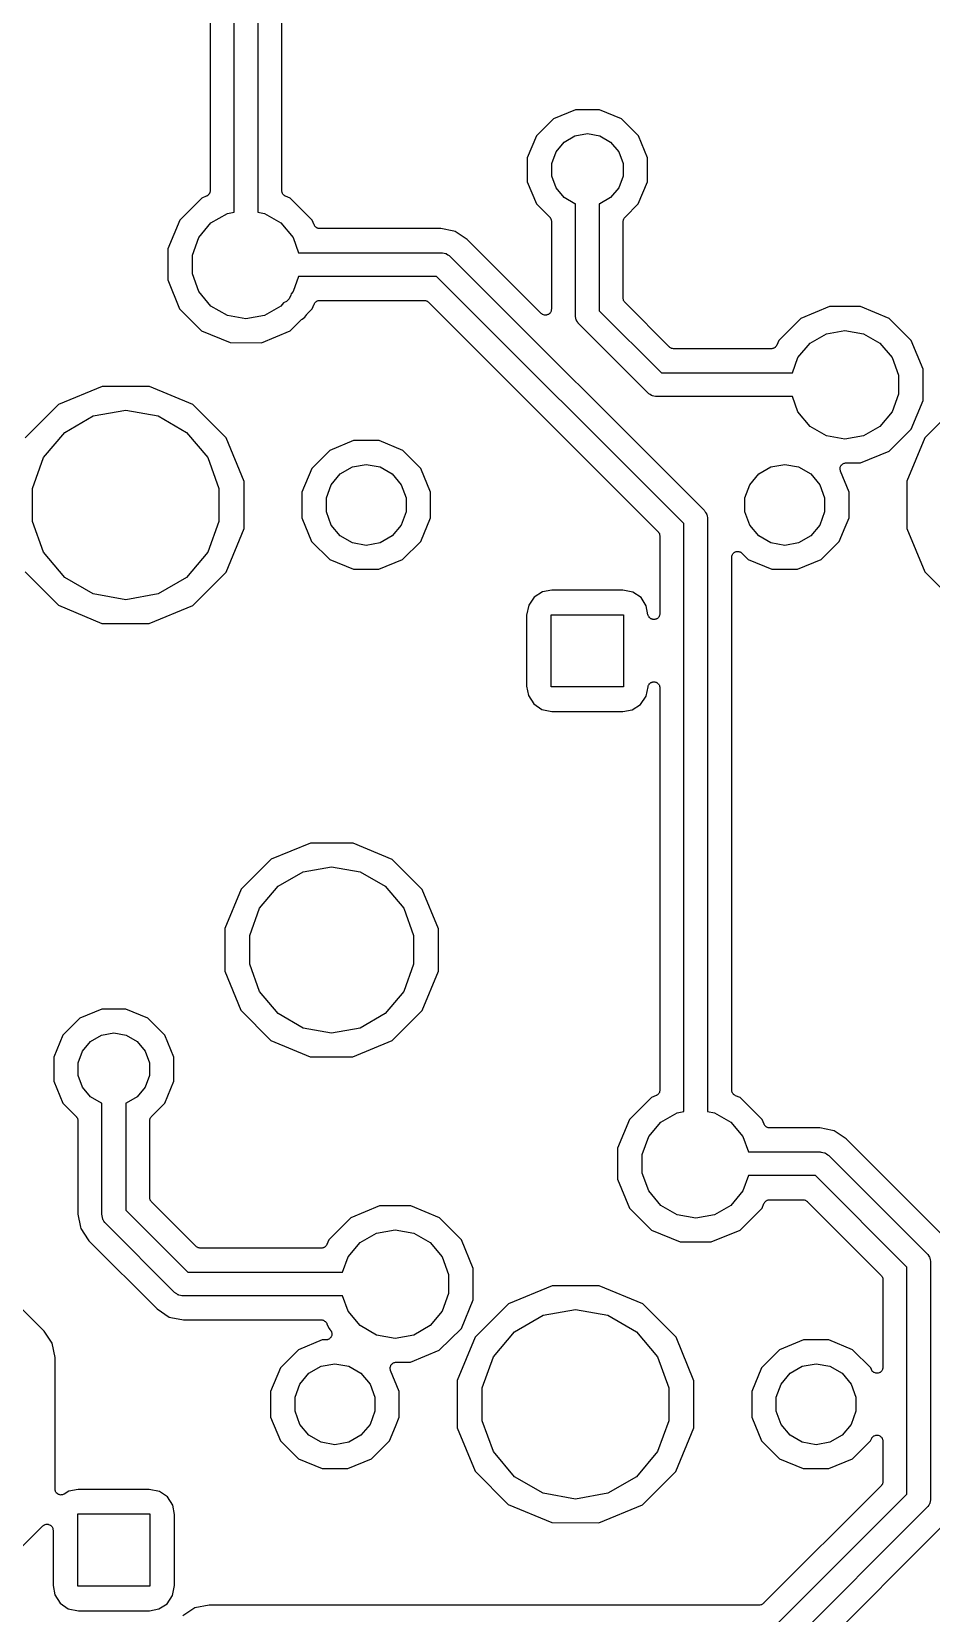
# Model space of a CAD drawing. Extents: x 30 to 169, y -146 to -30.
# Drawn here: x 109.26 to 128.26, y -121.42 to -88 of the extents above; entities that cross this region are included whole.
import ezdxf

# ---------------------------------------------------------------- set-up
doc = ezdxf.new("R2010")
doc.units = 0
doc.header["$MEASUREMENT"] = 0
doc.layers.add('BLACK', color=7, linetype='CONTINUOUS')

msp = doc.modelspace()

# ---------------------------------------------------------------- linework, layer by layer
at = {"layer": 'Black'}
for p, q in [((114.04, -78.79), (114.04, -91.8167)), ((113.54, -91.8167), (113.54, -78.8936)), ((113.032, -79.6837), (113.032, -91.3619)), ((114.548, -91.3623), (114.548, -83.1397)), ((120.282, -89.8427), (119.924, -90.1997)), ((120.748, -89.6498), (120.282, -89.8427)), ((121.254, -89.6502), (120.748, -89.6498)), ((121.72, -89.844), (121.254, -89.6502)), ((122.077, -90.2015), (121.72, -89.844)), ((119.924, -90.1997), (119.73, -90.6663)), ((120.508, -90.334), (120.738, -90.2012)), ((120.738, -90.2012), (121, -90.1551)), ((121, -90.1551), (121.262, -90.2012)), ((121.262, -90.2012), (121.492, -90.334)), ((122.27, -90.6685), (122.077, -90.2015)), ((120.247, -90.7872), (120.338, -90.5375)), ((120.338, -90.5375), (120.508, -90.334)), ((121.492, -90.334), (121.662, -90.5375)), ((121.662, -90.5375), (121.753, -90.7872)), ((119.73, -90.6663), (119.73, -91.1715)), ((120.247, -91.0528), (120.247, -90.7872)), ((121.753, -90.7872), (121.753, -91.0528)), ((122.27, -91.1737), (122.27, -90.6685)), ((119.73, -91.1715), (119.923, -91.6385)), ((120.338, -91.3025), (120.247, -91.0528)), ((121.753, -91.0528), (121.662, -91.3025)), ((122.076, -91.6403), (122.27, -91.1737)), ((112.856, -91.5195), (112.391, -91.9836)), ((112.953, -91.4793), (112.856, -91.5195)), ((112.961, -91.4747), (112.953, -91.4793)), ((112.968, -91.4719), (112.961, -91.4747)), ((112.979, -91.463), (112.968, -91.4719)), ((112.991, -91.4556), (112.979, -91.463)), ((112.996, -91.4489), (112.991, -91.4556)), ((113.002, -91.4435), (112.996, -91.4489)), ((113.009, -91.4316), (113.002, -91.4435)), ((113.018, -91.4206), (113.009, -91.4316)), ((113.02, -91.4126), (113.018, -91.4206)), ((113.024, -91.4053), (113.02, -91.4126)), ((113.027, -91.3917), (113.024, -91.4053)), ((113.031, -91.3786), (113.027, -91.3917)), ((113.032, -91.3619), (113.031, -91.3702)), ((113.031, -91.3702), (113.031, -91.3786)), ((114.549, -91.3705), (114.548, -91.3623)), ((114.549, -91.3788), (114.549, -91.3705)), ((114.553, -91.392), (114.549, -91.3788)), ((114.556, -91.4057), (114.553, -91.392)), ((114.56, -91.4129), (114.556, -91.4057)), ((114.562, -91.4208), (114.56, -91.4129)), ((114.571, -91.4319), (114.562, -91.4208)), ((114.578, -91.4439), (114.571, -91.4319)), ((114.584, -91.4493), (114.578, -91.4439)), ((114.589, -91.4559), (114.584, -91.4493)), ((114.601, -91.4633), (114.589, -91.4559)), ((114.611, -91.4723), (114.601, -91.4633)), ((114.619, -91.4751), (114.611, -91.4723)), ((114.626, -91.4796), (114.619, -91.4751)), ((114.726, -91.5212), (114.626, -91.4796)), ((115.19, -91.986), (114.726, -91.5212)), ((120.508, -91.506), (120.338, -91.3025)), ((120.738, -91.6388), (120.508, -91.506)), ((121.492, -91.506), (121.262, -91.6388)), ((121.662, -91.3025), (121.492, -91.506)), ((113.052, -92.0411), (113.398, -91.8418)), ((113.398, -91.8418), (113.54, -91.8167)), ((114.04, -91.8167), (114.182, -91.8418)), ((114.182, -91.8418), (114.528, -92.0411)), ((119.923, -91.6385), (120.205, -91.9211)), ((120.75, -91.6408), (120.738, -91.6388)), ((120.75, -94), (120.75, -91.6408)), ((121.262, -91.6388), (121.25, -91.6408)), ((121.25, -91.6408), (121.25, -93.8964)), ((121.795, -91.9206), (122.076, -91.6403)), ((112.391, -91.9836), (112.139, -92.5902)), ((112.796, -92.3463), (113.052, -92.0411)), ((114.528, -92.0411), (114.784, -92.3463)), ((115.231, -92.0835), (115.19, -91.986)), ((115.235, -92.0906), (115.231, -92.0835)), ((115.238, -92.0985), (115.235, -92.0906)), ((115.247, -92.1091), (115.238, -92.0985)), ((115.254, -92.1207), (115.247, -92.1091)), ((115.261, -92.1258), (115.254, -92.1207)), ((115.266, -92.1323), (115.261, -92.1258)), ((115.278, -92.1392), (115.266, -92.1323)), ((115.289, -92.1476), (115.278, -92.1392)), ((115.297, -92.1501), (115.289, -92.1476)), ((115.305, -92.1543), (115.297, -92.1501)), ((115.318, -92.1567), (115.305, -92.1543)), ((115.331, -92.1609), (115.318, -92.1567)), ((115.34, -92.1605), (115.331, -92.1609)), ((115.348, -92.162), (115.34, -92.1605)), ((117.907, -92.162), (115.348, -92.162)), ((118.178, -92.2157), (117.907, -92.162)), ((118.209, -92.222), (118.178, -92.2157)), ((118.178, -92.2157), (118.178, -92.2157)), ((118.465, -92.3929), (118.209, -92.222)), ((120.205, -91.9211), (120.208, -91.9256)), ((120.208, -91.9256), (120.212, -91.9292)), ((120.212, -91.9292), (120.221, -91.9436)), ((120.221, -91.9436), (120.23, -91.9573)), ((120.23, -91.9573), (120.232, -91.9626)), ((120.232, -91.9626), (120.234, -91.9674)), ((120.234, -91.9674), (120.237, -91.9838)), ((120.237, -91.9838), (120.242, -91.9999)), ((120.242, -91.9999), (120.241, -92.0054)), ((120.241, -92.0054), (120.242, -92.0108)), ((120.242, -92.0108), (120.242, -93.8634)), ((121.758, -91.9993), (121.763, -91.9833)), ((121.759, -92.0049), (121.758, -91.9993)), ((121.758, -92.0105), (121.759, -92.0049)), ((121.758, -93.6334), (121.758, -92.0105)), ((121.763, -91.9833), (121.766, -91.967)), ((121.766, -91.967), (121.768, -91.9622)), ((121.768, -91.9622), (121.77, -91.9567)), ((121.77, -91.9567), (121.779, -91.9432)), ((121.779, -91.9432), (121.788, -91.9288)), ((121.788, -91.9288), (121.792, -91.9252)), ((121.792, -91.9252), (121.795, -91.9206)), ((112.66, -92.7208), (112.796, -92.3463)), ((114.784, -92.3463), (114.901, -92.67)), ((120.025, -93.9532), (118.465, -92.3929)), ((112.139, -92.5902), (112.139, -93.247)), ((112.66, -93.1192), (112.66, -92.7208)), ((114.901, -92.67), (117.92, -92.67)), ((117.92, -92.67), (117.931, -92.6719)), ((117.931, -92.6719), (117.942, -92.671)), ((117.942, -92.671), (117.973, -92.6794)), ((117.973, -92.6794), (118.006, -92.6851)), ((118.006, -92.6851), (118.015, -92.6906)), ((118.015, -92.6906), (118.026, -92.6934)), ((118.026, -92.6934), (118.052, -92.7122)), ((118.052, -92.7122), (118.081, -92.7285)), ((118.081, -92.7285), (118.088, -92.7369)), ((118.088, -92.7369), (118.097, -92.7432)), ((118.097, -92.7432), (123.467, -98.1132)), ((112.796, -93.4937), (112.66, -93.1192)), ((114.901, -93.17), (114.784, -93.4937)), ((117.816, -93.17), (114.901, -93.17)), ((123.04, -98.3936), (117.816, -93.17)), ((112.139, -93.247), (112.39, -93.854)), ((113.052, -93.7989), (112.796, -93.4937)), ((114.741, -93.5647), (114.705, -93.6434)), ((114.744, -93.5415), (114.741, -93.5647)), ((114.784, -93.4937), (114.744, -93.5415)), ((112.39, -93.854), (112.854, -94.3188)), ((113.398, -93.9982), (113.052, -93.7989)), ((114.528, -93.7989), (114.182, -93.9982)), ((114.583, -93.733), (114.528, -93.7989)), ((114.643, -93.7048), (114.583, -93.733)), ((114.705, -93.6434), (114.643, -93.7048)), ((115.09, -93.9549), (115.189, -93.8564)), ((115.189, -93.8564), (115.23, -93.7563)), ((115.23, -93.7563), (115.235, -93.7493)), ((115.235, -93.7493), (115.238, -93.7415)), ((115.238, -93.7415), (115.247, -93.7308)), ((115.247, -93.7308), (115.254, -93.7191)), ((115.254, -93.7191), (115.261, -93.7141)), ((115.261, -93.7141), (115.266, -93.7077)), ((115.266, -93.7077), (115.278, -93.7008)), ((115.278, -93.7008), (115.289, -93.6923)), ((115.289, -93.6923), (115.297, -93.6898)), ((115.297, -93.6898), (115.304, -93.6857)), ((115.304, -93.6857), (115.318, -93.6832)), ((115.318, -93.6832), (115.331, -93.6791)), ((115.331, -93.6791), (115.34, -93.6794)), ((115.34, -93.6794), (115.348, -93.678)), ((115.348, -93.678), (117.553, -93.678)), ((117.553, -93.678), (117.559, -93.679)), ((117.559, -93.679), (117.564, -93.6785)), ((117.564, -93.6785), (117.581, -93.6828)), ((117.581, -93.6828), (117.597, -93.6857)), ((117.597, -93.6857), (117.602, -93.6885)), ((117.602, -93.6885), (117.607, -93.6899)), ((117.607, -93.6899), (117.621, -93.6994)), ((117.621, -93.6994), (117.635, -93.7077)), ((117.635, -93.7077), (117.639, -93.712)), ((117.639, -93.712), (117.643, -93.7152)), ((117.643, -93.7152), (122.495, -98.5668)), ((120.235, -93.9014), (120.234, -93.9069)), ((120.238, -93.8963), (120.235, -93.9014)), ((120.239, -93.8798), (120.238, -93.8963)), ((120.242, -93.8634), (120.239, -93.8798)), ((121.25, -93.8964), (122.564, -95.21)), ((121.759, -93.6389), (121.758, -93.6334)), ((121.758, -93.6445), (121.759, -93.6389)), ((121.763, -93.6605), (121.758, -93.6445)), ((121.766, -93.6769), (121.763, -93.6605)), ((121.768, -93.6817), (121.766, -93.6769)), ((121.77, -93.6871), (121.768, -93.6817)), ((121.779, -93.7007), (121.77, -93.6871)), ((121.788, -93.7151), (121.779, -93.7007)), ((121.792, -93.7186), (121.788, -93.7151)), ((121.795, -93.7232), (121.792, -93.7186)), ((122.737, -94.6648), (121.795, -93.7232)), ((126.113, -93.8087), (125.506, -94.0595)), ((126.77, -93.8093), (126.113, -93.8087)), ((127.376, -94.0612), (126.77, -93.8093)), ((113.79, -94.0674), (113.398, -93.9982)), ((114.182, -93.9982), (113.79, -94.0674)), ((114.724, -94.3205), (114.954, -94.0905)), ((114.954, -94.0905), (114.965, -94.0834)), ((114.965, -94.0834), (114.974, -94.0748)), ((114.974, -94.0748), (115.034, -94.0342)), ((115.034, -94.0342), (115.074, -93.9742)), ((115.074, -93.9742), (115.083, -93.9652)), ((115.083, -93.9652), (115.09, -93.9549)), ((120.039, -93.9627), (120.025, -93.9532)), ((120.051, -93.9734), (120.039, -93.9627)), ((120.057, -93.9753), (120.051, -93.9734)), ((120.061, -93.9785), (120.057, -93.9753)), ((120.077, -93.9828), (120.061, -93.9785)), ((120.093, -93.9885), (120.077, -93.9828)), ((120.099, -93.9885), (120.093, -93.9885)), ((120.104, -93.9899), (120.099, -93.9885)), ((120.12, -93.9885), (120.104, -93.9899)), ((120.137, -93.9885), (120.12, -93.9885)), ((120.142, -93.9866), (120.137, -93.9885)), ((120.148, -93.9861), (120.142, -93.9866)), ((120.163, -93.9791), (120.148, -93.9861)), ((120.178, -93.9734), (120.163, -93.9791)), ((120.183, -93.9698), (120.178, -93.9734)), ((120.188, -93.9675), (120.183, -93.9698)), ((120.2, -93.9557), (120.188, -93.9675)), ((120.212, -93.9451), (120.2, -93.9557)), ((120.215, -93.9402), (120.212, -93.9451)), ((120.219, -93.9363), (120.215, -93.9402)), ((120.226, -93.9212), (120.219, -93.9363)), ((120.234, -93.9069), (120.226, -93.9212)), ((120.752, -94.0108), (120.75, -94)), ((120.751, -94.0218), (120.752, -94.0108)), ((120.759, -94.0533), (120.751, -94.0218)), ((120.765, -94.0855), (120.759, -94.0533)), ((120.771, -94.095), (120.765, -94.0855)), ((120.773, -94.1057), (120.771, -94.095)), ((120.792, -94.1324), (120.773, -94.1057)), ((120.808, -94.1607), (120.792, -94.1324)), ((120.817, -94.1678), (120.808, -94.1607)), ((120.823, -94.1768), (120.817, -94.1678)), ((122.283, -95.6368), (120.823, -94.1768)), ((125.506, -94.0595), (125.041, -94.5236)), ((127.84, -94.526), (127.376, -94.0612)), ((112.854, -94.3188), (113.46, -94.5707)), ((113.46, -94.5707), (114.117, -94.5713)), ((114.117, -94.5713), (114.724, -94.3205)), ((125.041, -94.5236), (125, -94.6237)), ((125.702, -94.5811), (126.048, -94.3818)), ((126.048, -94.3818), (126.44, -94.3126)), ((126.44, -94.3126), (126.832, -94.3818)), ((126.832, -94.3818), (127.178, -94.5811)), ((128.091, -95.133), (127.84, -94.526)), ((122.741, -94.668), (122.737, -94.6648)), ((122.745, -94.6723), (122.741, -94.668)), ((122.759, -94.6806), (122.745, -94.6723)), ((122.773, -94.6901), (122.759, -94.6806)), ((122.778, -94.6915), (122.773, -94.6901)), ((122.783, -94.6943), (122.778, -94.6915)), ((122.799, -94.6972), (122.783, -94.6943)), ((122.816, -94.7015), (122.799, -94.6972)), ((122.821, -94.701), (122.816, -94.7015)), ((122.827, -94.702), (122.821, -94.701)), ((124.882, -94.702), (122.827, -94.702)), ((124.89, -94.7006), (124.882, -94.702)), ((124.899, -94.7009), (124.89, -94.7006)), ((124.912, -94.6968), (124.899, -94.7009)), ((124.926, -94.6943), (124.912, -94.6968)), ((124.933, -94.6902), (124.926, -94.6943)), ((124.941, -94.6877), (124.933, -94.6902)), ((124.952, -94.6792), (124.941, -94.6877)), ((124.964, -94.6723), (124.952, -94.6792)), ((124.969, -94.6659), (124.964, -94.6723)), ((124.976, -94.6609), (124.969, -94.6659)), ((124.983, -94.6492), (124.976, -94.6609)), ((124.992, -94.6385), (124.983, -94.6492)), ((124.995, -94.6307), (124.992, -94.6385)), ((125, -94.6237), (124.995, -94.6307)), ((125.329, -95.21), (125.446, -94.8863)), ((125.446, -94.8863), (125.702, -94.5811)), ((127.178, -94.5811), (127.434, -94.8863)), ((127.434, -94.8863), (127.57, -95.2608)), ((122.564, -95.21), (125.329, -95.21)), ((128.091, -95.7898), (128.091, -95.133)), ((110.755, -95.4977), (109.835, -95.8778)), ((111.75, -95.4985), (110.755, -95.4977)), ((112.669, -95.8802), (111.75, -95.4985)), ((127.57, -95.2608), (127.57, -95.6592)), ((109.835, -95.8778), (109.13, -96.5809)), ((113.372, -96.5846), (112.669, -95.8802)), ((122.292, -95.6431), (122.283, -95.6368)), ((122.299, -95.6515), (122.292, -95.6431)), ((122.328, -95.6678), (122.299, -95.6515)), ((122.354, -95.6866), (122.328, -95.6678)), ((122.365, -95.6894), (122.354, -95.6866)), ((122.374, -95.6949), (122.365, -95.6894)), ((122.407, -95.7006), (122.374, -95.6949)), ((122.438, -95.709), (122.407, -95.7006)), ((122.449, -95.7081), (122.438, -95.709)), ((122.46, -95.71), (122.449, -95.7081)), ((125.329, -95.71), (122.46, -95.71)), ((125.446, -96.0337), (125.329, -95.71)), ((127.57, -95.6592), (127.434, -96.0337)), ((127.839, -96.3964), (128.091, -95.7898)), ((128.835, -95.8778), (128.13, -96.5809)), ((109.963, -96.4667), (110.565, -96.1192)), ((110.565, -96.1192), (111.25, -95.9985)), ((111.25, -95.9985), (111.935, -96.1192)), ((111.935, -96.1192), (112.537, -96.4667)), ((125.702, -96.3389), (125.446, -96.0337)), ((127.434, -96.0337), (127.178, -96.3389)), ((109.517, -96.9992), (109.963, -96.4667)), ((112.537, -96.4667), (112.983, -96.9992)), ((126.048, -96.5382), (125.702, -96.3389)), ((126.44, -96.6074), (126.048, -96.5382)), ((126.832, -96.5382), (126.44, -96.6074)), ((127.178, -96.3389), (126.832, -96.5382)), ((127.374, -96.8605), (127.839, -96.3964)), ((113.752, -97.5045), (113.372, -96.5846)), ((115.561, -96.8473), (115.179, -97.2292)), ((116.061, -96.6409), (115.561, -96.8473)), ((116.601, -96.6413), (116.061, -96.6409)), ((117.101, -96.8487), (116.601, -96.6413)), ((117.483, -97.2313), (117.101, -96.8487)), ((126.767, -97.1113), (127.374, -96.8605)), ((128.13, -96.5809), (127.749, -97.5002)), ((109.279, -97.6524), (109.517, -96.9992)), ((112.983, -96.9992), (113.221, -97.6524)), ((115.179, -97.2292), (114.971, -97.7285)), ((115.781, -97.3457), (116.038, -97.1974)), ((116.038, -97.1974), (116.33, -97.1458)), ((116.33, -97.1458), (116.622, -97.1974)), ((116.622, -97.1974), (116.879, -97.3457)), ((117.689, -97.7309), (117.483, -97.2313)), ((124.621, -97.3457), (124.878, -97.1974)), ((124.878, -97.1974), (125.17, -97.1458)), ((125.17, -97.1458), (125.462, -97.1974)), ((125.462, -97.1974), (125.719, -97.3457)), ((126.336, -97.2434), (126.338, -97.2297)), ((126.338, -97.2516), (126.336, -97.2434)), ((126.338, -97.2159), (126.341, -97.208)), ((126.338, -97.2297), (126.338, -97.2159)), ((126.341, -97.208), (126.342, -97.1997)), ((126.342, -97.1997), (126.348, -97.1874)), ((126.348, -97.1874), (126.353, -97.1744)), ((126.353, -97.1744), (126.358, -97.168)), ((126.358, -97.168), (126.362, -97.1606)), ((126.362, -97.1606), (126.372, -97.1513)), ((126.372, -97.1513), (126.381, -97.1407)), ((126.381, -97.1407), (126.389, -97.1365)), ((126.389, -97.1365), (126.395, -97.1308)), ((126.395, -97.1308), (126.408, -97.1256)), ((126.408, -97.1256), (126.42, -97.1186)), ((126.42, -97.1186), (126.428, -97.1172)), ((126.428, -97.1172), (126.436, -97.114)), ((126.436, -97.114), (126.449, -97.1134)), ((126.449, -97.1134), (126.463, -97.111)), ((126.463, -97.111), (126.767, -97.1113)), ((113.752, -98.2942), (113.752, -97.5045)), ((115.489, -97.8517), (115.59, -97.5729)), ((115.59, -97.5729), (115.781, -97.3457)), ((116.879, -97.3457), (117.07, -97.5729)), ((117.07, -97.5729), (117.171, -97.8517)), ((124.329, -97.8517), (124.43, -97.5729)), ((124.43, -97.5729), (124.621, -97.3457)), ((125.719, -97.3457), (125.91, -97.5729)), ((125.91, -97.5729), (126.011, -97.8517)), ((126.338, -97.26), (126.338, -97.2516)), ((126.343, -97.273), (126.338, -97.26)), ((126.346, -97.2865), (126.343, -97.273)), ((126.529, -97.7309), (126.346, -97.2865)), ((127.749, -97.5002), (127.748, -98.4955)), ((109.279, -98.3476), (109.279, -97.6524)), ((113.221, -97.6524), (113.221, -98.3476)), ((114.971, -97.7285), (114.971, -98.2691)), ((115.489, -98.1483), (115.489, -97.8517)), ((117.171, -97.8517), (117.171, -98.1483)), ((117.689, -98.2715), (117.689, -97.7309)), ((124.329, -98.1483), (124.329, -97.8517)), ((126.011, -97.8517), (126.011, -98.1483)), ((126.529, -98.2715), (126.529, -97.7309)), ((115.59, -98.4271), (115.489, -98.1483)), ((117.171, -98.1483), (117.07, -98.4271)), ((123.467, -98.1132), (123.473, -98.1222)), ((123.473, -98.1222), (123.482, -98.1293)), ((123.482, -98.1293), (123.498, -98.1576)), ((123.498, -98.1576), (123.517, -98.1843)), ((123.517, -98.1843), (123.519, -98.195)), ((123.519, -98.195), (123.525, -98.2045)), ((123.525, -98.2045), (123.531, -98.2367)), ((123.531, -98.2367), (123.539, -98.2682)), ((124.43, -98.4271), (124.329, -98.1483)), ((126.011, -98.1483), (125.91, -98.4271)), ((109.517, -99.0008), (109.279, -98.3476)), ((113.221, -98.3476), (112.983, -99.0008)), ((113.37, -99.4191), (113.751, -98.4998)), ((113.751, -98.4998), (113.752, -98.2942)), ((113.752, -98.2942), (113.752, -98.2942)), ((114.971, -98.2691), (115.177, -98.7687)), ((115.781, -98.6543), (115.59, -98.4271)), ((117.07, -98.4271), (116.879, -98.6543)), ((117.481, -98.7708), (117.689, -98.2715)), ((122.495, -98.5668), (122.498, -98.5714)), ((122.498, -98.5714), (122.502, -98.5749)), ((122.502, -98.5749), (122.511, -98.5893)), ((123.04, -110.817), (123.04, -98.3936)), ((123.539, -98.2682), (123.538, -98.2792)), ((123.538, -98.2792), (123.54, -98.29)), ((123.54, -98.29), (123.54, -110.817)), ((124.621, -98.6543), (124.43, -98.4271)), ((125.91, -98.4271), (125.719, -98.6543)), ((126.321, -98.7708), (126.445, -98.4719)), ((126.445, -98.4719), (126.529, -98.2715)), ((127.748, -98.4955), (128.128, -99.4154)), ((115.177, -98.7687), (115.559, -99.1513)), ((116.038, -98.8026), (115.781, -98.6543)), ((116.33, -98.8541), (116.038, -98.8026)), ((116.622, -98.8026), (116.33, -98.8541)), ((116.879, -98.6543), (116.622, -98.8026)), ((117.099, -99.1527), (117.481, -98.7708)), ((122.511, -98.5893), (122.52, -98.6029)), ((122.52, -98.6029), (122.522, -98.6083)), ((122.522, -98.6083), (122.524, -98.6131)), ((122.524, -98.6131), (122.527, -98.6295)), ((122.527, -98.6295), (122.532, -98.6455)), ((122.532, -98.6455), (122.531, -98.6511)), ((122.531, -98.6511), (122.532, -98.6566)), ((122.532, -98.6566), (122.532, -100.294)), ((124.878, -98.8026), (124.621, -98.6543)), ((125.17, -98.8541), (124.878, -98.8026)), ((125.462, -98.8026), (125.17, -98.8541)), ((125.719, -98.6543), (125.462, -98.8026)), ((125.939, -99.1527), (126.321, -98.7708)), ((109.963, -99.5332), (109.517, -99.0008)), ((112.983, -99.0008), (112.537, -99.5332)), ((115.559, -99.1513), (116.059, -99.3587)), ((116.599, -99.3591), (117.099, -99.1527)), ((124.048, -99.1065), (124.051, -99.0901)), ((124.048, -110.197), (124.048, -99.1065)), ((124.051, -99.0901), (124.052, -99.0735)), ((124.052, -99.0735), (124.055, -99.0685)), ((124.055, -99.0685), (124.056, -99.063)), ((124.056, -99.063), (124.064, -99.0486)), ((124.064, -99.0486), (124.071, -99.0335)), ((124.071, -99.0335), (124.075, -99.0296)), ((124.075, -99.0296), (124.078, -99.0248)), ((124.078, -99.0248), (124.09, -99.0141)), ((124.09, -99.0141), (124.102, -99.0024)), ((124.102, -99.0024), (124.107, -99)), ((124.107, -99), (124.111, -98.9965)), ((124.111, -98.9965), (124.127, -98.9908)), ((124.127, -98.9908), (124.142, -98.9838)), ((124.142, -98.9838), (124.148, -98.9833)), ((124.148, -98.9833), (124.153, -98.9814)), ((124.153, -98.9814), (124.17, -98.9814)), ((124.17, -98.9814), (124.186, -98.98)), ((124.186, -98.98), (124.192, -98.9814)), ((124.192, -98.9814), (124.197, -98.9814)), ((124.197, -98.9814), (124.213, -98.9871)), ((124.213, -98.9871), (124.229, -98.9914)), ((124.229, -98.9914), (124.233, -98.9946)), ((124.233, -98.9946), (124.238, -98.9965)), ((124.238, -98.9965), (124.251, -99.0072)), ((124.251, -99.0072), (124.265, -99.0168)), ((124.265, -99.0168), (124.399, -99.1513)), ((124.399, -99.1513), (124.899, -99.3587)), ((125.439, -99.3591), (125.939, -99.1527)), ((109.128, -99.4154), (109.831, -100.12)), ((110.565, -99.8808), (109.963, -99.5332)), ((112.537, -99.5332), (111.935, -99.8808)), ((112.665, -100.122), (113.37, -99.4191)), ((116.059, -99.3587), (116.599, -99.3591)), ((124.899, -99.3587), (125.439, -99.3591)), ((128.128, -99.4154), (128.831, -100.12)), ((111.25, -100.002), (110.565, -99.8808)), ((111.935, -99.8808), (111.25, -100.002)), ((120.051, -99.8351), (119.877, -99.9468)), ((120.25, -99.7976), (120.051, -99.8351)), ((121.749, -99.7976), (120.25, -99.7976)), ((121.963, -99.8409), (121.749, -99.7976)), ((122.133, -99.9569), (121.963, -99.8409)), ((109.831, -100.12), (110.75, -100.501)), ((111.745, -100.502), (112.665, -100.122)), ((119.761, -100.117), (119.718, -100.331)), ((119.877, -99.9468), (119.761, -100.117)), ((122.245, -100.131), (122.133, -99.9569)), ((122.28, -100.318), (122.245, -100.131)), ((110.75, -100.501), (111.745, -100.502)), ((119.718, -100.331), (119.718, -101.83)), ((120.238, -101.842), (120.238, -100.318)), ((120.238, -100.318), (121.762, -100.318)), ((121.762, -100.318), (121.762, -101.842)), ((122.284, -100.328), (122.28, -100.318)), ((122.286, -100.338), (122.284, -100.328)), ((122.292, -100.348), (122.286, -100.338)), ((122.296, -100.359), (122.292, -100.348)), ((122.303, -100.367), (122.296, -100.359)), ((122.308, -100.376), (122.303, -100.367)), ((122.317, -100.384), (122.308, -100.376)), ((122.324, -100.393), (122.317, -100.384)), ((122.334, -100.398), (122.324, -100.393)), ((122.341, -100.404), (122.334, -100.398)), ((122.353, -100.408), (122.341, -100.404)), ((122.363, -100.414), (122.353, -100.408)), ((122.373, -100.416), (122.363, -100.414)), ((122.383, -100.419), (122.373, -100.416)), ((122.395, -100.419), (122.383, -100.419)), ((122.406, -100.421), (122.395, -100.419)), ((122.417, -100.419), (122.406, -100.421)), ((122.427, -100.419), (122.417, -100.419)), ((122.438, -100.415), (122.427, -100.419)), ((122.45, -100.413), (122.438, -100.415)), ((122.459, -100.408), (122.45, -100.413)), ((122.468, -100.404), (122.459, -100.408)), ((122.478, -100.397), (122.468, -100.404)), ((122.488, -100.391), (122.478, -100.397)), ((122.494, -100.383), (122.488, -100.391)), ((122.502, -100.376), (122.494, -100.383)), ((122.508, -100.366), (122.502, -100.376)), ((122.516, -100.357), (122.508, -100.366)), ((122.519, -100.347), (122.516, -100.357)), ((122.524, -100.338), (122.519, -100.347)), ((122.526, -100.326), (122.524, -100.338)), ((122.53, -100.315), (122.526, -100.326)), ((122.532, -100.294), (122.53, -100.305)), ((122.53, -100.305), (122.53, -100.315)), ((119.718, -101.83), (119.755, -102.029)), ((121.762, -101.842), (120.238, -101.842)), ((122.239, -102.043), (122.281, -101.839)), ((122.281, -101.839), (122.284, -101.83)), ((122.284, -101.83), (122.286, -101.82)), ((122.286, -101.82), (122.292, -101.809)), ((122.292, -101.809), (122.297, -101.798)), ((122.297, -101.798), (122.303, -101.791)), ((122.303, -101.791), (122.308, -101.782)), ((122.308, -101.782), (122.317, -101.774)), ((122.317, -101.774), (122.326, -101.765)), ((122.326, -101.765), (122.334, -101.76)), ((122.334, -101.76), (122.341, -101.754)), ((122.341, -101.754), (122.353, -101.75)), ((122.353, -101.75), (122.365, -101.744)), ((122.365, -101.744), (122.374, -101.742)), ((122.374, -101.742), (122.383, -101.739)), ((122.383, -101.739), (122.396, -101.739)), ((122.396, -101.739), (122.408, -101.737)), ((122.408, -101.737), (122.418, -101.739)), ((122.418, -101.739), (122.427, -101.739)), ((122.427, -101.739), (122.439, -101.743)), ((122.439, -101.743), (122.451, -101.746)), ((122.451, -101.746), (122.46, -101.751)), ((122.46, -101.751), (122.468, -101.754)), ((122.468, -101.754), (122.478, -101.762)), ((122.478, -101.762), (122.489, -101.769)), ((122.489, -101.769), (122.495, -101.776)), ((122.495, -101.776), (122.502, -101.782)), ((122.502, -101.782), (122.509, -101.793)), ((122.509, -101.793), (122.517, -101.803)), ((122.517, -101.803), (122.52, -101.812)), ((122.52, -101.812), (122.524, -101.82)), ((122.524, -101.82), (122.527, -101.833)), ((122.527, -101.833), (122.531, -101.845)), ((122.531, -101.845), (122.53, -101.855)), ((122.53, -101.855), (122.532, -101.864)), ((122.532, -101.864), (122.532, -110.362)), ((119.755, -102.029), (119.867, -102.203)), ((119.867, -102.203), (120.037, -102.319)), ((121.949, -102.325), (122.123, -102.213)), ((122.123, -102.213), (122.239, -102.043)), ((120.037, -102.319), (120.251, -102.362)), ((120.251, -102.362), (121.75, -102.362)), ((121.75, -102.362), (121.949, -102.325)), ((115.153, -105.142), (114.323, -105.485)), ((116.051, -105.142), (115.153, -105.142)), ((116.881, -105.487), (116.051, -105.142)), ((114.323, -105.485), (113.687, -106.119)), ((117.515, -106.123), (116.881, -105.487)), ((114.471, -106.054), (114.999, -105.749)), ((114.999, -105.749), (115.6, -105.643)), ((115.6, -105.643), (116.201, -105.749)), ((116.201, -105.749), (116.729, -106.054)), ((113.687, -106.119), (113.342, -106.949)), ((114.079, -106.522), (114.471, -106.054)), ((116.729, -106.054), (117.121, -106.522)), ((117.858, -106.953), (117.515, -106.123)), ((113.87, -107.095), (114.079, -106.522)), ((117.121, -106.522), (117.33, -107.095)), ((113.342, -106.949), (113.342, -107.847)), ((113.87, -107.705), (113.87, -107.095)), ((117.33, -107.095), (117.33, -107.705)), ((117.858, -107.851), (117.858, -106.953)), ((113.342, -107.847), (113.685, -108.677)), ((114.079, -108.278), (113.87, -107.705)), ((117.33, -107.705), (117.121, -108.278)), ((117.513, -108.681), (117.858, -107.851)), ((114.471, -108.746), (114.079, -108.278)), ((117.121, -108.278), (116.729, -108.746)), ((110.282, -108.843), (109.924, -109.2)), ((110.748, -108.65), (110.282, -108.843)), ((111.254, -108.65), (110.748, -108.65)), ((111.72, -108.844), (111.254, -108.65)), ((112.077, -109.202), (111.72, -108.844)), ((113.685, -108.677), (114.319, -109.313)), ((114.999, -109.051), (114.471, -108.746)), ((116.729, -108.746), (116.201, -109.051)), ((116.877, -109.315), (117.513, -108.681)), ((109.924, -109.2), (109.73, -109.666)), ((110.508, -109.334), (110.738, -109.201)), ((110.738, -109.201), (111, -109.155)), ((111, -109.155), (111.262, -109.201)), ((111.262, -109.201), (111.492, -109.334)), ((112.27, -109.668), (112.077, -109.202)), ((115.6, -109.157), (114.999, -109.051)), ((116.201, -109.051), (115.6, -109.157)), ((110.247, -109.787), (110.338, -109.538)), ((110.338, -109.538), (110.508, -109.334)), ((111.492, -109.334), (111.662, -109.538)), ((111.662, -109.538), (111.753, -109.787)), ((114.319, -109.313), (115.149, -109.658)), ((116.047, -109.658), (116.877, -109.315)), ((109.73, -109.666), (109.73, -110.172)), ((110.247, -110.053), (110.247, -109.787)), ((111.753, -109.787), (111.753, -110.053)), ((112.27, -110.174), (112.27, -109.668)), ((115.149, -109.658), (116.047, -109.658)), ((109.73, -110.172), (109.923, -110.638)), ((110.338, -110.302), (110.247, -110.053)), ((111.753, -110.053), (111.662, -110.302)), ((112.076, -110.64), (112.27, -110.174)), ((124.048, -110.362), (124.048, -110.197)), ((110.508, -110.506), (110.338, -110.302)), ((110.738, -110.639), (110.508, -110.506)), ((111.492, -110.506), (111.262, -110.639)), ((111.662, -110.302), (111.492, -110.506)), ((122.356, -110.52), (121.891, -110.984)), ((122.453, -110.479), (122.356, -110.52)), ((122.461, -110.475), (122.453, -110.479)), ((122.468, -110.472), (122.461, -110.475)), ((122.479, -110.463), (122.468, -110.472)), ((122.491, -110.456), (122.479, -110.463)), ((122.496, -110.449), (122.491, -110.456)), ((122.502, -110.444), (122.496, -110.449)), ((122.509, -110.432), (122.502, -110.444)), ((122.518, -110.421), (122.509, -110.432)), ((122.52, -110.413), (122.518, -110.421)), ((122.524, -110.405), (122.52, -110.413)), ((122.527, -110.392), (122.524, -110.405)), ((122.531, -110.379), (122.527, -110.392)), ((122.532, -110.362), (122.531, -110.37)), ((122.531, -110.37), (122.531, -110.379)), ((124.049, -110.37), (124.048, -110.362)), ((124.049, -110.379), (124.049, -110.37)), ((124.053, -110.392), (124.049, -110.379)), ((124.056, -110.406), (124.053, -110.392)), ((124.06, -110.413), (124.056, -110.406)), ((124.062, -110.421), (124.06, -110.413)), ((124.071, -110.432), (124.062, -110.421)), ((124.078, -110.444), (124.071, -110.432)), ((124.084, -110.449), (124.078, -110.444)), ((124.089, -110.456), (124.084, -110.449)), ((124.101, -110.463), (124.089, -110.456)), ((124.111, -110.472), (124.101, -110.463)), ((124.119, -110.475), (124.111, -110.472)), ((124.126, -110.48), (124.119, -110.475)), ((124.226, -110.521), (124.126, -110.48)), ((124.69, -110.986), (124.226, -110.521)), ((109.923, -110.638), (110.205, -110.921)), ((110.205, -110.921), (110.208, -110.926)), ((110.208, -110.926), (110.212, -110.929)), ((110.212, -110.929), (110.221, -110.944)), ((110.221, -110.944), (110.23, -110.957)), ((110.75, -110.641), (110.738, -110.639)), ((110.75, -113), (110.75, -110.641)), ((111.262, -110.639), (111.25, -110.641)), ((111.25, -110.641), (111.25, -112.896)), ((111.77, -110.957), (111.779, -110.943)), ((111.779, -110.943), (111.788, -110.929)), ((111.788, -110.929), (111.792, -110.925)), ((111.792, -110.925), (111.795, -110.921)), ((111.795, -110.921), (112.076, -110.64)), ((122.552, -111.041), (122.898, -110.842)), ((122.898, -110.842), (123.04, -110.817)), ((123.54, -110.817), (123.682, -110.842)), ((123.682, -110.842), (124.028, -111.041)), ((110.23, -110.957), (110.232, -110.963)), ((110.232, -110.963), (110.234, -110.967)), ((110.234, -110.967), (110.237, -110.984)), ((110.237, -110.984), (110.242, -111)), ((110.242, -111), (110.241, -111.005)), ((110.241, -111.005), (110.242, -111.011)), ((110.242, -111.011), (110.242, -112.987)), ((111.758, -110.999), (111.763, -110.983)), ((111.759, -111.005), (111.758, -110.999)), ((111.758, -111.01), (111.759, -111.005)), ((111.758, -112.633), (111.758, -111.01)), ((111.763, -110.983), (111.766, -110.967)), ((111.766, -110.967), (111.768, -110.962)), ((111.768, -110.962), (111.77, -110.957)), ((121.891, -110.984), (121.639, -111.59)), ((122.296, -111.346), (122.552, -111.041)), ((124.028, -111.041), (124.284, -111.346)), ((124.731, -111.083), (124.69, -110.986)), ((124.735, -111.091), (124.731, -111.083)), ((124.738, -111.099), (124.735, -111.091)), ((124.747, -111.109), (124.738, -111.099)), ((124.754, -111.121), (124.747, -111.109)), ((124.761, -111.126), (124.754, -111.121)), ((124.766, -111.132), (124.761, -111.126)), ((124.778, -111.139), (124.766, -111.132)), ((124.789, -111.148), (124.778, -111.139)), ((124.797, -111.15), (124.789, -111.148)), ((124.805, -111.154), (124.797, -111.15)), ((124.818, -111.157), (124.805, -111.154)), ((124.831, -111.161), (124.818, -111.157)), ((124.84, -111.161), (124.831, -111.161)), ((124.848, -111.162), (124.84, -111.161)), ((125.907, -111.162), (124.848, -111.162)), ((126.178, -111.216), (125.907, -111.162)), ((126.209, -111.222), (126.178, -111.216)), ((126.178, -111.216), (126.178, -111.216)), ((126.465, -111.393), (126.209, -111.222)), ((121.639, -111.59), (121.639, -112.247)), ((122.16, -111.721), (122.296, -111.346)), ((124.284, -111.346), (124.401, -111.67)), ((128.527, -113.455), (126.465, -111.393)), ((109.527, -115.455), (105.978, -111.906)), ((122.16, -112.119), (122.16, -111.721)), ((124.401, -111.67), (125.92, -111.67)), ((125.92, -111.67), (125.931, -111.672)), ((125.931, -111.672), (125.942, -111.671)), ((125.942, -111.671), (125.973, -111.679)), ((125.973, -111.679), (126.006, -111.685)), ((126.006, -111.685), (126.015, -111.691)), ((126.015, -111.691), (126.026, -111.693)), ((126.026, -111.693), (126.052, -111.712)), ((126.052, -111.712), (126.081, -111.728)), ((126.081, -111.728), (126.088, -111.737)), ((126.088, -111.737), (126.097, -111.743)), ((126.097, -111.743), (128.177, -113.823)), ((121.639, -112.247), (121.89, -112.854)), ((122.296, -112.494), (122.16, -112.119)), ((124.401, -112.17), (124.284, -112.494)), ((124.42, -112.17), (124.401, -112.17)), ((125.816, -112.17), (124.42, -112.17)), ((127.75, -114.104), (125.816, -112.17)), ((122.552, -112.799), (122.296, -112.494)), ((124.284, -112.494), (124.028, -112.799)), ((111.25, -112.896), (112.564, -114.21)), ((111.759, -112.639), (111.758, -112.633)), ((111.758, -112.644), (111.759, -112.639)), ((111.763, -112.661), (111.758, -112.644)), ((111.766, -112.677), (111.763, -112.661)), ((111.768, -112.682), (111.766, -112.677)), ((111.77, -112.687), (111.768, -112.682)), ((111.779, -112.701), (111.77, -112.687)), ((111.788, -112.715), (111.779, -112.701)), ((111.792, -112.719), (111.788, -112.715)), ((111.795, -112.723), (111.792, -112.719)), ((112.737, -113.665), (111.795, -112.723)), ((116.613, -112.809), (116.006, -113.06)), ((117.27, -112.809), (116.613, -112.809)), ((117.876, -113.061), (117.27, -112.809)), ((121.89, -112.854), (122.354, -113.319)), ((122.898, -112.998), (122.552, -112.799)), ((124.028, -112.799), (123.682, -112.998)), ((124.224, -113.32), (124.689, -112.856)), ((124.689, -112.856), (124.73, -112.756)), ((124.73, -112.756), (124.735, -112.749)), ((124.735, -112.749), (124.738, -112.741)), ((124.738, -112.741), (124.747, -112.731)), ((124.747, -112.731), (124.754, -112.719)), ((124.754, -112.719), (124.761, -112.714)), ((124.761, -112.714), (124.766, -112.708)), ((124.766, -112.708), (124.778, -112.701)), ((124.778, -112.701), (124.789, -112.692)), ((124.789, -112.692), (124.797, -112.69)), ((124.797, -112.69), (124.804, -112.686)), ((124.804, -112.686), (124.818, -112.683)), ((124.818, -112.683), (124.831, -112.679)), ((124.831, -112.679), (124.84, -112.679)), ((124.84, -112.679), (124.848, -112.678)), ((124.848, -112.678), (125.553, -112.678)), ((125.553, -112.678), (125.559, -112.679)), ((125.559, -112.679), (125.564, -112.678)), ((125.564, -112.678), (125.581, -112.683)), ((125.581, -112.683), (125.597, -112.686)), ((125.597, -112.686), (125.602, -112.688)), ((125.602, -112.688), (125.607, -112.69)), ((125.607, -112.69), (125.621, -112.699)), ((125.621, -112.699), (125.635, -112.708)), ((125.635, -112.708), (125.639, -112.712)), ((125.639, -112.712), (125.643, -112.715)), ((125.643, -112.715), (127.205, -114.277)), ((110.242, -112.987), (110.296, -113.258)), ((110.296, -113.258), (110.296, -113.258)), ((110.296, -113.258), (110.302, -113.289)), ((110.752, -113.011), (110.75, -113)), ((110.751, -113.022), (110.752, -113.011)), ((110.759, -113.053), (110.751, -113.022)), ((110.765, -113.086), (110.759, -113.053)), ((110.771, -113.095), (110.765, -113.086)), ((110.773, -113.106), (110.771, -113.095)), ((110.792, -113.132), (110.773, -113.106)), ((110.808, -113.161), (110.792, -113.132)), ((110.817, -113.168), (110.808, -113.161)), ((110.823, -113.177), (110.817, -113.168)), ((112.283, -114.637), (110.823, -113.177)), ((116.006, -113.06), (115.541, -113.524)), ((118.34, -113.526), (117.876, -113.061)), ((123.29, -113.067), (122.898, -112.998)), ((123.682, -112.998), (123.29, -113.067)), ((110.302, -113.289), (110.459, -113.524)), ((110.459, -113.524), (110.473, -113.545)), ((110.473, -113.545), (111.915, -114.987)), ((115.541, -113.524), (115.5, -113.624)), ((115.946, -113.886), (116.202, -113.581)), ((116.202, -113.581), (116.548, -113.382)), ((116.548, -113.382), (116.94, -113.313)), ((116.94, -113.313), (117.332, -113.382)), ((117.332, -113.382), (117.678, -113.581)), ((117.678, -113.581), (117.934, -113.886)), ((118.591, -114.133), (118.34, -113.526)), ((122.354, -113.319), (122.96, -113.571)), ((122.96, -113.571), (123.617, -113.571)), ((123.617, -113.571), (124.224, -113.32)), ((112.741, -113.668), (112.737, -113.665)), ((112.745, -113.672), (112.741, -113.668)), ((112.759, -113.681), (112.745, -113.672)), ((112.773, -113.69), (112.759, -113.681)), ((112.778, -113.692), (112.773, -113.69)), ((112.783, -113.694), (112.778, -113.692)), ((112.799, -113.697), (112.783, -113.694)), ((112.816, -113.702), (112.799, -113.697)), ((112.821, -113.701), (112.816, -113.702)), ((112.827, -113.702), (112.821, -113.701)), ((115.382, -113.702), (112.827, -113.702)), ((115.39, -113.701), (115.382, -113.702)), ((115.399, -113.701), (115.39, -113.701)), ((115.412, -113.697), (115.399, -113.701)), ((115.426, -113.694), (115.412, -113.697)), ((115.433, -113.69), (115.426, -113.694)), ((115.441, -113.688), (115.433, -113.69)), ((115.452, -113.679), (115.441, -113.688)), ((115.464, -113.672), (115.452, -113.679)), ((115.469, -113.666), (115.464, -113.672)), ((115.476, -113.661), (115.469, -113.666)), ((115.483, -113.649), (115.476, -113.661)), ((115.492, -113.638), (115.483, -113.649)), ((115.495, -113.631), (115.492, -113.638)), ((115.5, -113.624), (115.495, -113.631)), ((115.829, -114.21), (115.946, -113.886)), ((117.934, -113.886), (118.07, -114.261)), ((128.177, -113.823), (128.183, -113.832)), ((128.183, -113.832), (128.192, -113.839)), ((128.192, -113.839), (128.208, -113.868)), ((128.208, -113.868), (128.227, -113.894)), ((128.227, -113.894), (128.229, -113.905)), ((128.229, -113.905), (128.235, -113.914)), ((128.235, -113.914), (128.241, -113.947)), ((128.241, -113.947), (128.249, -113.978)), ((112.564, -114.21), (115.829, -114.21)), ((118.07, -114.261), (118.07, -114.659)), ((118.591, -114.79), (118.591, -114.133)), ((127.205, -114.277), (127.208, -114.281)), ((127.208, -114.281), (127.212, -114.285)), ((127.212, -114.285), (127.221, -114.299)), ((127.75, -118.896), (127.75, -114.104)), ((128.249, -113.978), (128.248, -113.989)), ((128.248, -113.989), (128.25, -114)), ((128.25, -114), (128.25, -119)), ((120.255, -114.498), (119.335, -114.878)), ((121.25, -114.499), (120.255, -114.498)), ((122.169, -114.88), (121.25, -114.499)), ((127.221, -114.299), (127.23, -114.313)), ((127.23, -114.313), (127.232, -114.318)), ((127.232, -114.318), (127.234, -114.323)), ((127.234, -114.323), (127.237, -114.339)), ((127.237, -114.339), (127.242, -114.356)), ((127.242, -114.356), (127.241, -114.361)), ((127.241, -114.361), (127.242, -114.367)), ((127.242, -114.367), (127.242, -116.219)), ((112.292, -114.643), (112.283, -114.637)), ((112.299, -114.652), (112.292, -114.643)), ((112.328, -114.668), (112.299, -114.652)), ((112.354, -114.687), (112.328, -114.668)), ((112.365, -114.689), (112.354, -114.687)), ((112.374, -114.695), (112.365, -114.689)), ((112.407, -114.701), (112.374, -114.695)), ((112.438, -114.709), (112.407, -114.701)), ((112.449, -114.708), (112.438, -114.709)), ((112.46, -114.71), (112.449, -114.708)), ((115.829, -114.71), (112.46, -114.71)), ((115.946, -115.034), (115.829, -114.71)), ((118.07, -114.659), (117.934, -115.034)), ((118.339, -115.396), (118.591, -114.79)), ((119.335, -114.878), (118.63, -115.581)), ((122.872, -115.585), (122.169, -114.88)), ((111.915, -114.987), (112.171, -115.158)), ((112.171, -115.158), (112.202, -115.164)), ((112.202, -115.164), (112.202, -115.164)), ((112.202, -115.164), (112.473, -115.218)), ((112.473, -115.218), (115.382, -115.218)), ((115.382, -115.218), (115.39, -115.219)), ((115.39, -115.219), (115.399, -115.219)), ((115.399, -115.219), (115.412, -115.223)), ((115.412, -115.223), (115.425, -115.226)), ((115.425, -115.226), (115.433, -115.23)), ((115.433, -115.23), (115.441, -115.232)), ((115.441, -115.232), (115.452, -115.241)), ((115.452, -115.241), (115.464, -115.248)), ((115.464, -115.248), (115.469, -115.254)), ((115.469, -115.254), (115.476, -115.259)), ((115.476, -115.259), (115.483, -115.271)), ((115.483, -115.271), (115.492, -115.281)), ((115.492, -115.281), (115.495, -115.289)), ((115.495, -115.289), (115.499, -115.297)), ((116.202, -115.339), (115.946, -115.034)), ((117.934, -115.034), (117.678, -115.339)), ((119.463, -115.467), (120.065, -115.119)), ((120.065, -115.119), (120.75, -114.998)), ((120.75, -114.998), (121.435, -115.119)), ((121.435, -115.119), (122.037, -115.467)), ((109.698, -115.711), (109.527, -115.455)), ((115.499, -115.297), (115.54, -115.394)), ((115.553, -115.618), (115.538, -115.625)), ((115.54, -115.394), (115.57, -115.424)), ((115.557, -115.614), (115.553, -115.618)), ((115.561, -115.611), (115.557, -115.614)), ((115.572, -115.599), (115.561, -115.611)), ((115.57, -115.424), (115.579, -115.438)), ((115.584, -115.587), (115.572, -115.599)), ((115.579, -115.438), (115.59, -115.451)), ((115.586, -115.582), (115.584, -115.587)), ((115.59, -115.578), (115.586, -115.582)), ((115.59, -115.451), (115.592, -115.456)), ((115.595, -115.562), (115.59, -115.578)), ((115.592, -115.456), (115.595, -115.46)), ((115.595, -115.46), (115.599, -115.476)), ((115.602, -115.547), (115.595, -115.562)), ((115.599, -115.476), (115.605, -115.492)), ((115.603, -115.541), (115.602, -115.547)), ((115.605, -115.536), (115.603, -115.541)), ((115.605, -115.492), (115.605, -115.498)), ((115.605, -115.498), (115.606, -115.503)), ((115.606, -115.503), (115.605, -115.519)), ((115.605, -115.519), (115.605, -115.536)), ((116.548, -115.538), (116.202, -115.339)), ((116.94, -115.607), (116.548, -115.538)), ((117.332, -115.538), (116.94, -115.607)), ((117.678, -115.339), (117.332, -115.538)), ((117.874, -115.86), (118.339, -115.396)), ((118.63, -115.581), (118.249, -116.5)), ((119.017, -115.999), (119.463, -115.467)), ((122.037, -115.467), (122.483, -115.999)), ((123.252, -116.505), (122.872, -115.585)), ((109.758, -116.013), (109.698, -115.711)), ((114.901, -115.847), (114.519, -116.229)), ((115.401, -115.641), (114.901, -115.847)), ((115.48, -115.641), (115.401, -115.641)), ((115.496, -115.638), (115.48, -115.641)), ((115.513, -115.637), (115.496, -115.638)), ((115.518, -115.634), (115.513, -115.637)), ((115.523, -115.633), (115.518, -115.634)), ((115.538, -115.625), (115.523, -115.633)), ((117.267, -116.111), (117.874, -115.86)), ((125.061, -115.847), (124.679, -116.229)), ((125.561, -115.641), (125.061, -115.847)), ((126.101, -115.641), (125.561, -115.641)), ((126.601, -115.849), (126.101, -115.641)), ((126.983, -116.231), (126.601, -115.849)), ((109.758, -118.791), (109.758, -116.013)), ((114.519, -116.229), (114.311, -116.729)), ((115.121, -116.346), (115.378, -116.197)), ((115.378, -116.197), (115.67, -116.146)), ((115.67, -116.146), (115.962, -116.197)), ((115.962, -116.197), (116.219, -116.346)), ((116.836, -116.243), (116.838, -116.23)), ((116.838, -116.252), (116.836, -116.243)), ((116.838, -116.216), (116.841, -116.208)), ((116.838, -116.23), (116.838, -116.216)), ((116.838, -116.26), (116.838, -116.252)), ((116.843, -116.273), (116.838, -116.26)), ((116.841, -116.208), (116.842, -116.2)), ((116.842, -116.2), (116.848, -116.187)), ((116.846, -116.287), (116.843, -116.273)), ((117.029, -116.731), (116.846, -116.287)), ((116.848, -116.187), (116.853, -116.174)), ((116.853, -116.174), (116.858, -116.168)), ((116.858, -116.168), (116.862, -116.161)), ((116.862, -116.161), (116.872, -116.151)), ((116.872, -116.151), (116.881, -116.141)), ((116.881, -116.141), (116.889, -116.136)), ((116.889, -116.136), (116.895, -116.131)), ((116.895, -116.131), (116.908, -116.126)), ((116.908, -116.126), (116.92, -116.119)), ((116.92, -116.119), (116.928, -116.117)), ((116.928, -116.117), (116.936, -116.114)), ((116.936, -116.114), (116.949, -116.113)), ((116.949, -116.113), (116.963, -116.111)), ((116.963, -116.111), (117.267, -116.111)), ((118.779, -116.652), (119.017, -115.999)), ((122.483, -115.999), (122.721, -116.652)), ((124.679, -116.229), (124.471, -116.729)), ((125.281, -116.346), (125.538, -116.197)), ((125.538, -116.197), (125.83, -116.146)), ((125.83, -116.146), (126.122, -116.197)), ((126.122, -116.197), (126.379, -116.346)), ((126.998, -116.267), (126.983, -116.231)), ((127.008, -116.284), (126.998, -116.267)), ((127.018, -116.301), (127.008, -116.284)), ((127.225, -116.279), (127.216, -116.296)), ((127.234, -116.262), (127.225, -116.279)), ((127.235, -116.26), (127.234, -116.262)), ((127.236, -116.257), (127.235, -116.26)), ((127.239, -116.238), (127.236, -116.257)), ((127.242, -116.219), (127.239, -116.238)), ((114.829, -116.852), (114.93, -116.573)), ((114.93, -116.573), (115.121, -116.346)), ((116.219, -116.346), (116.41, -116.573)), ((116.41, -116.573), (116.511, -116.852)), ((118.249, -116.5), (118.248, -117.495)), ((123.251, -117.5), (123.252, -116.505)), ((124.989, -116.852), (125.09, -116.573)), ((125.09, -116.573), (125.281, -116.346)), ((126.379, -116.346), (126.57, -116.573)), ((126.57, -116.573), (126.671, -116.852)), ((127.02, -116.302), (127.018, -116.301)), ((127.021, -116.305), (127.02, -116.302)), ((127.037, -116.316), (127.021, -116.305)), ((127.051, -116.329), (127.037, -116.316)), ((127.054, -116.33), (127.051, -116.329)), ((127.056, -116.331), (127.054, -116.33)), ((127.075, -116.337), (127.056, -116.331)), ((127.093, -116.344), (127.075, -116.337)), ((127.096, -116.344), (127.093, -116.344)), ((127.098, -116.345), (127.096, -116.344)), ((127.118, -116.344), (127.098, -116.345)), ((127.137, -116.344), (127.118, -116.344)), ((127.14, -116.343), (127.137, -116.344)), ((127.142, -116.343), (127.14, -116.343)), ((127.16, -116.336), (127.142, -116.343)), ((127.178, -116.329), (127.16, -116.336)), ((127.181, -116.327), (127.178, -116.329)), ((127.183, -116.326), (127.181, -116.327)), ((127.197, -116.313), (127.183, -116.326)), ((127.212, -116.301), (127.197, -116.313)), ((127.214, -116.298), (127.212, -116.301)), ((127.216, -116.296), (127.214, -116.298)), ((114.311, -116.729), (114.311, -117.269)), ((114.829, -117.148), (114.829, -116.852)), ((116.511, -116.852), (116.511, -117.148)), ((117.029, -117.271), (117.029, -116.731)), ((118.779, -117.348), (118.779, -116.652)), ((122.721, -116.652), (122.721, -117.348)), ((124.471, -116.729), (124.471, -117.269)), ((124.989, -117.148), (124.989, -116.852)), ((126.671, -116.852), (126.671, -117.148)), ((114.311, -117.269), (114.517, -117.769)), ((114.93, -117.427), (114.829, -117.148)), ((116.511, -117.148), (116.41, -117.427)), ((116.945, -117.472), (117.029, -117.271)), ((124.471, -117.269), (124.677, -117.769)), ((125.09, -117.427), (124.989, -117.148)), ((126.671, -117.148), (126.57, -117.427)), ((115.121, -117.654), (114.93, -117.427)), ((116.41, -117.427), (116.219, -117.654)), ((116.821, -117.771), (116.945, -117.472)), ((118.248, -117.495), (118.628, -118.415)), ((119.017, -118.001), (118.779, -117.348)), ((122.721, -117.348), (122.483, -118.001)), ((122.87, -118.419), (123.251, -117.5)), ((125.281, -117.654), (125.09, -117.427)), ((126.57, -117.427), (126.379, -117.654)), ((114.517, -117.769), (114.899, -118.151)), ((115.378, -117.803), (115.121, -117.654)), ((115.67, -117.854), (115.378, -117.803)), ((115.962, -117.803), (115.67, -117.854)), ((116.219, -117.654), (115.962, -117.803)), ((116.439, -118.153), (116.821, -117.771)), ((124.677, -117.769), (125.059, -118.151)), ((125.538, -117.803), (125.281, -117.654)), ((125.83, -117.854), (125.538, -117.803)), ((126.122, -117.803), (125.83, -117.854)), ((126.379, -117.654), (126.122, -117.803)), ((126.599, -118.153), (126.981, -117.771)), ((126.981, -117.771), (126.998, -117.731)), ((126.998, -117.731), (127.008, -117.715)), ((127.008, -117.715), (127.018, -117.698)), ((127.018, -117.698), (127.02, -117.697)), ((127.02, -117.697), (127.021, -117.694)), ((127.021, -117.694), (127.037, -117.682)), ((127.037, -117.682), (127.051, -117.67)), ((127.051, -117.67), (127.054, -117.669)), ((127.054, -117.669), (127.056, -117.667)), ((127.056, -117.667), (127.075, -117.662)), ((127.075, -117.662), (127.093, -117.655)), ((127.093, -117.655), (127.096, -117.655)), ((127.096, -117.655), (127.099, -117.654)), ((127.099, -117.654), (127.118, -117.655)), ((127.118, -117.655), (127.137, -117.655)), ((127.137, -117.655), (127.14, -117.656)), ((127.14, -117.656), (127.143, -117.656)), ((127.143, -117.656), (127.16, -117.663)), ((127.16, -117.663), (127.178, -117.67)), ((127.178, -117.67), (127.181, -117.672)), ((127.181, -117.672), (127.183, -117.673)), ((127.183, -117.673), (127.198, -117.686)), ((127.198, -117.686), (127.212, -117.698)), ((127.212, -117.698), (127.214, -117.701)), ((127.214, -117.701), (127.216, -117.703)), ((127.216, -117.703), (127.225, -117.72)), ((127.225, -117.72), (127.234, -117.737)), ((127.234, -117.737), (127.235, -117.739)), ((127.235, -117.739), (127.236, -117.742)), ((127.236, -117.742), (127.239, -117.761)), ((127.239, -117.761), (127.242, -117.78)), ((127.242, -117.78), (127.242, -118.633)), ((114.899, -118.151), (115.399, -118.359)), ((115.939, -118.359), (116.439, -118.153)), ((119.463, -118.533), (119.017, -118.001)), ((122.483, -118.001), (122.037, -118.533)), ((125.059, -118.151), (125.559, -118.359)), ((126.099, -118.359), (126.599, -118.153)), ((115.399, -118.359), (115.939, -118.359)), ((118.628, -118.415), (119.331, -119.12)), ((120.065, -118.881), (119.463, -118.533)), ((122.037, -118.533), (121.435, -118.881)), ((122.165, -119.122), (122.87, -118.419)), ((125.559, -118.359), (126.099, -118.359)), ((109.759, -118.794), (109.758, -118.791)), ((109.758, -118.797), (109.759, -118.794)), ((109.762, -118.815), (109.758, -118.797)), ((109.766, -118.834), (109.762, -118.815)), ((109.767, -118.837), (109.766, -118.834)), ((109.768, -118.84), (109.767, -118.837)), ((109.778, -118.856), (109.768, -118.84)), ((109.788, -118.872), (109.778, -118.856)), ((109.79, -118.874), (109.788, -118.872)), ((109.792, -118.877), (109.79, -118.874)), ((109.807, -118.888), (109.792, -118.877)), ((109.822, -118.901), (109.807, -118.888)), ((109.824, -118.902), (109.822, -118.901)), ((109.827, -118.903), (109.824, -118.902)), ((109.845, -118.909), (109.827, -118.903)), ((109.863, -118.916), (109.845, -118.909)), ((109.866, -118.916), (109.863, -118.916)), ((109.869, -118.917), (109.866, -118.916)), ((109.888, -118.916), (109.869, -118.917)), ((109.907, -118.916), (109.888, -118.916)), ((109.91, -118.915), (109.907, -118.916)), ((109.913, -118.914), (109.91, -118.915)), ((109.931, -118.907), (109.913, -118.914)), ((109.948, -118.901), (109.931, -118.907)), ((109.951, -118.899), (109.948, -118.901)), ((109.954, -118.897), (109.951, -118.899)), ((110.051, -118.835), (109.954, -118.897)), ((110.25, -118.798), (110.051, -118.835)), ((111.749, -118.798), (110.25, -118.798)), ((111.963, -118.841), (111.749, -118.798)), ((112.133, -118.957), (111.963, -118.841)), ((112.245, -119.131), (112.133, -118.957)), ((120.75, -119.002), (120.065, -118.881)), ((121.435, -118.881), (120.75, -119.002)), ((127.205, -118.723), (124.723, -121.205)), ((124.896, -121.75), (127.75, -118.896)), ((127.208, -118.719), (127.205, -118.723)), ((127.212, -118.715), (127.208, -118.719)), ((127.221, -118.701), (127.212, -118.715)), ((127.23, -118.687), (127.221, -118.701)), ((127.232, -118.682), (127.23, -118.687)), ((127.234, -118.677), (127.232, -118.682)), ((127.237, -118.661), (127.234, -118.677)), ((127.242, -118.644), (127.237, -118.661)), ((127.242, -118.633), (127.241, -118.639)), ((127.241, -118.639), (127.242, -118.644)), ((112.282, -119.33), (112.245, -119.131)), ((119.331, -119.12), (120.25, -119.501)), ((121.245, -119.502), (122.165, -119.122)), ((128.177, -119.177), (125.177, -122.177)), ((128.183, -119.168), (128.177, -119.177)), ((128.192, -119.161), (128.183, -119.168)), ((128.208, -119.132), (128.192, -119.161)), ((128.227, -119.106), (128.208, -119.132)), ((128.229, -119.095), (128.227, -119.106)), ((128.235, -119.086), (128.229, -119.095)), ((128.241, -119.053), (128.235, -119.086)), ((128.249, -119.022), (128.241, -119.053)), ((128.25, -119), (128.248, -119.011)), ((128.248, -119.011), (128.249, -119.022)), ((106.545, -122.527), (109.501, -119.571)), ((109.501, -119.571), (109.514, -119.562)), ((109.514, -119.562), (109.527, -119.551)), ((109.527, -119.551), (109.532, -119.549)), ((109.532, -119.549), (109.537, -119.546)), ((109.537, -119.546), (109.553, -119.542)), ((109.553, -119.542), (109.569, -119.536)), ((109.569, -119.536), (109.574, -119.536)), ((109.574, -119.536), (109.579, -119.535)), ((109.579, -119.535), (109.596, -119.536)), ((109.596, -119.536), (109.613, -119.536)), ((109.613, -119.536), (109.618, -119.538)), ((109.618, -119.538), (109.623, -119.538)), ((109.623, -119.538), (109.638, -119.545)), ((109.638, -119.545), (109.654, -119.551)), ((109.654, -119.551), (109.658, -119.555)), ((109.658, -119.555), (109.663, -119.557)), ((109.663, -119.557), (109.675, -119.569)), ((109.675, -119.569), (109.688, -119.579)), ((109.688, -119.579), (109.691, -119.584)), ((109.691, -119.584), (109.695, -119.588)), ((109.695, -119.588), (109.702, -119.603)), ((109.702, -119.603), (109.71, -119.618)), ((109.71, -119.618), (109.711, -119.623)), ((109.711, -119.623), (109.713, -119.628)), ((109.713, -119.628), (109.715, -119.645)), ((110.238, -120.842), (110.238, -119.318)), ((110.238, -119.318), (111.762, -119.318)), ((111.762, -119.318), (111.762, -120.842)), ((112.282, -120.829), (112.282, -119.33)), ((120.25, -119.501), (121.245, -119.502)), ((125.545, -122.527), (128.501, -119.571)), ((109.715, -119.645), (109.718, -119.661)), ((109.718, -119.661), (109.718, -120.83)), ((109.718, -120.83), (109.755, -121.029)), ((111.762, -120.842), (110.238, -120.842)), ((112.239, -121.043), (112.282, -120.829)), ((109.755, -121.029), (109.867, -121.203)), ((109.867, -121.203), (110.037, -121.319)), ((111.949, -121.325), (112.123, -121.213)), ((112.123, -121.213), (112.239, -121.043)), ((112.711, -121.302), (112.455, -121.473)), ((113.013, -121.242), (112.711, -121.302)), ((124.633, -121.242), (113.013, -121.242)), ((124.639, -121.241), (124.633, -121.242)), ((124.644, -121.242), (124.639, -121.241)), ((124.661, -121.237), (124.644, -121.242)), ((124.677, -121.234), (124.661, -121.237)), ((124.682, -121.232), (124.677, -121.234)), ((124.687, -121.23), (124.682, -121.232)), ((124.701, -121.221), (124.687, -121.23)), ((124.715, -121.212), (124.701, -121.221)), ((124.719, -121.208), (124.715, -121.212)), ((124.723, -121.205), (124.719, -121.208)), ((110.037, -121.319), (110.251, -121.362)), ((110.251, -121.362), (111.75, -121.362)), ((111.75, -121.362), (111.949, -121.325))]:
    msp.add_line(p, q, dxfattribs=at)

doc.saveas('drawing.dxf')
